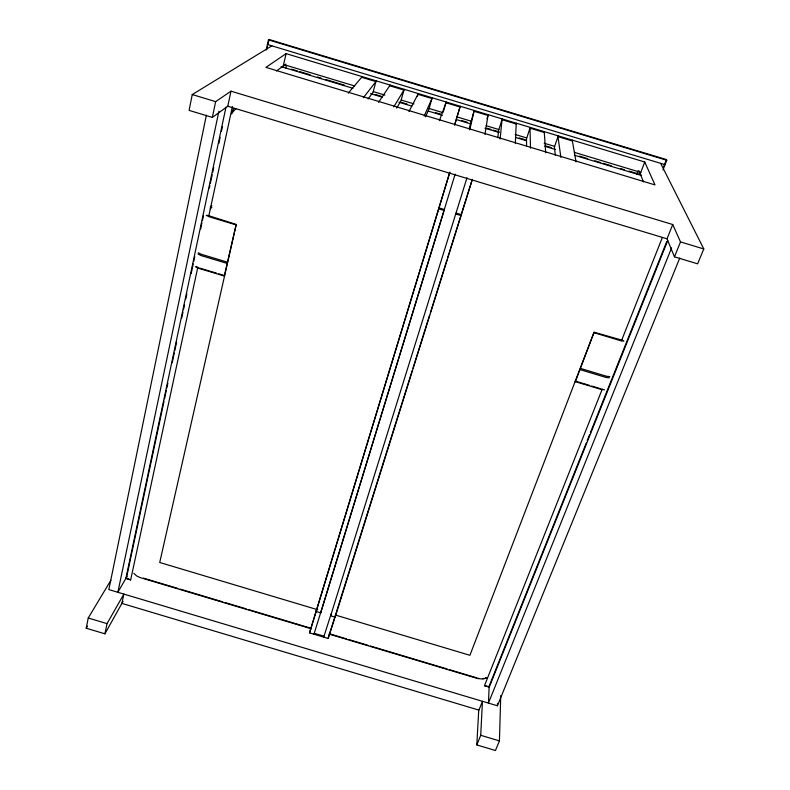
<?xml version="1.0" encoding="UTF-8"?>
<svg xmlns="http://www.w3.org/2000/svg" width="790" height="790" viewBox="0 0 790 790"><rect width="100%" height="100%" fill="white"/><g stroke="black" fill="none" stroke-linecap="round" stroke-linejoin="round"><path stroke-width="1.19" d="M478.77 709.4L476.814 744.931L495.449 750.5L499.438 740.892L500.732 695.585M206.378 115.162L108.832 589.587L497.424 705.786L497.503 703.357M515.337 143.622L516.235 123.171M489.178 686.085L488.437 703.1L671.599 247.882M667.728 240.565L489.267 687.112L484.497 685.681L488.911 686.757L586.299 442.923M476.814 744.931L480.715 735.293L482.453 701.313L478.928 710.131L121.877 603.392L123.862 594.09L107.045 623.626L104.922 633.817L86.209 628.228L88.243 618.007L110.896 580.235M500.149 139.04L501.996 119.705L515.989 123.931M497.868 137.401L498.618 130.291L502.233 118.944M484.961 134.448L487.993 115.468L473.99 111.242L469.764 129.856M323.703 637.115L331.109 613.988L330.625 615.825L335.148 617.178L472.4 179.34M271.869 45.84L192.247 94.553L189.106 110.393L212.362 117.404L227.777 106.235L230.986 91.176L672.725 224.528L680.506 241.918L674.472 256.839L697.61 263.821L703.791 248.949L660.638 163.333M212.362 117.404L215.65 101.624L230.986 91.176M218.889 111.252L117.848 592.293L126.983 576.512M225.96 107.233L125.877 578.428L130.666 579.86L126.37 578.329L164.024 401.231M164.537 398.822L166.325 390.388M166.838 387.979L167.865 383.16M172.22 362.689L174.264 353.051M174.778 350.642L176.575 342.208M181.7 318.113L182.974 312.09M183.487 309.68L184.514 304.861M185.798 298.837L186.815 294.018M191.17 273.538L193.224 263.9M193.738 261.49L194.755 256.671M200.65 228.962L201.934 222.938M202.447 220.529L203.465 215.71M209.36 188L209.873 185.591M210.387 183.181L212.174 174.748M212.688 172.339L213.715 167.519M218.84 143.425L220.114 137.401M221.398 131.377L222.425 126.558M130.666 579.86L197.648 267.958M208.767 216.174L232.408 106.502M266.181 50.076L268.452 39.865L269.094 39.5L666.414 159.58L666.77 160.252L663.008 169.988M266.971 49.029L267.494 46.64M268.027 44.26L269.094 39.5M195.308 266.645L198.181 268.166L224.301 276.026L236.22 224.439L207.513 215.305M236.22 224.439L159.718 562.48L317.758 609.771M283.235 66.044L286.099 53.631L644.739 162.009L654.989 184.909L265.914 67.377L286.099 53.631M285.753 68.019L286.276 65.738M469.151 128.721L474.217 110.481M335.148 617.178L335.622 615.341L328.126 638.438L309.532 632.879L316.672 609.673L316.148 611.49L320.671 612.843L455.149 174.136M348.291 93.161L362.215 76.63M328.126 638.438L412.222 370.579M376.109 80.837L373.038 92.351L368.091 98.948M316.148 611.49L449.757 172.506M378.568 102.315L390.132 85.073M404.154 89.309L400.965 100.784L396.689 108.062M320.671 612.843L444.405 209.528L439.052 207.908M417.327 96.518L418.177 93.546M309.532 632.879L449.856 172.092M432.189 97.782L428.881 109.218L425.573 116.782M443.378 111.578L446.202 102.009M454.576 125.264L459.987 107.005L445.975 102.779L439.378 120.682M454.783 124.385L460.215 106.245M467.009 177.72L330.625 615.825M313.956 634.202L321.184 611.025M486.966 118.757L488.23 114.708M412.963 368.229L429.582 315.309M430.323 312.959L446.943 260.048M447.683 257.688L472.065 180.081M530.238 127.407L526.505 138.714L526.584 146.071M545.692 152.796L544.231 131.634M558.234 135.87L554.383 147.138L555.39 155.521M576.048 161.96L572.227 140.097M636.858 174.086L638.093 170.808M640.236 173.899L644.739 162.009M622.925 340.421L594.08 332.225L469.912 655.305L335.454 615.064M604.577 389.786L601.378 389.49L575.357 381.659L594.08 332.225M663.778 166.394L665.98 160.716M484.497 685.681L602.336 388.917M621.444 340.796L662.336 237.543M674.472 256.839L667.027 238.807L672.725 224.528M587.217 440.632L589.498 434.905M590.416 432.624L666.77 241.444M497.424 705.786L679.775 258.044M424.181 116.091L431.962 98.543L417.959 94.306L408.983 111.499M104.922 633.817L123.072 601.279M86.209 628.228L87.473 626.115M393.776 106.907L403.937 90.08L389.924 85.843M224.301 276.026L224.646 275.591L218.791 273.834M363.361 97.713L375.912 81.607L362.018 77.41M210.18 208.985L211.908 207.227M210.189 207.187L211.848 205.519M276.46 70.962L285.911 64.109M486.68 677.919L482.986 679.035L477.792 678.58L329.025 634.084M485.346 677.998L486.601 677.494M482.937 678.58L484.171 678.353M609.347 377.808L606.137 377.482L579.988 369.611M609.821 376.603L606.611 376.277L580.452 368.397M623.952 341.112L620.713 340.737L594.159 332.738M477.792 678.146L479.115 678.462M88.243 618.007L107.045 623.626M480.715 735.293L499.438 740.892M143.543 578.152L177.79 588.402M180.15 589.103L222.671 601.832M225.031 602.533L246.292 608.893M248.662 609.604L311.26 628.327M330.151 633.975L346.692 638.922M349.052 639.633L367.952 645.282M370.312 645.993L447.081 668.952M449.451 669.663L476.617 677.79M311.309 628.781L140.116 577.569L136.532 575.87L133.806 573.283M314.44 633.343L323.722 636.118M268.452 39.865L666.77 160.252M267.425 44.497L665.062 164.666M543.984 132.394L529.991 128.168L530.515 148.204M571.96 140.847L557.977 136.621L560.88 157.378M283.59 64.504L354.74 86.001M373.245 91.591L384.888 95.106M401.172 100.024L413.97 103.895M429.098 108.457L443.052 112.674M457.005 116.89L470.959 121.107M486.077 125.679L498.865 129.54M515.129 134.458L526.752 137.964M544.182 143.227L554.639 146.387M574.399 152.361L640.789 172.417M291.461 69.135L297.356 70.912M299.716 71.623L310.342 74.833M317.422 76.976L320.967 78.042M325.687 79.474L344.568 85.182M375.25 94.445L381.155 96.232M401.221 102.295L407.117 104.073M435.448 112.634L441.343 114.412M461.409 120.475L467.315 122.262M487.381 128.326L490.916 129.392M493.276 130.103L499.181 131.891M519.247 137.944L525.143 139.731M545.209 145.794L551.114 147.572M579.435 156.134L587.701 158.632M594.781 160.765L600.686 162.552M603.046 163.263L611.302 165.762M620.743 168.616L624.288 169.682M629.008 171.104L640.808 174.679M281.102 66.617L352.913 88.312M370.579 93.645L382.36 97.21M398.861 102.187L411.817 106.107M428.308 111.084L442.449 115.36M456.59 119.636L470.731 123.902M484.863 128.178L499.004 132.444M515.495 137.43L526.101 140.63M544.952 146.328L555.558 149.527M574.409 155.225L641.48 175.489M192.247 94.553L215.65 101.624M680.506 241.918L703.791 248.949M227.777 106.235L667.027 238.807M461.538 214.692L456.185 213.083L455.978 214.041L461.35 215.66M438.796 208.856L444.168 210.486M235.884 224.824L209.222 216.796L206.279 215.315M227.441 262.162L201.174 254.252L198.28 252.741M227.155 263.425L200.897 255.525L198.014 254.005M200.038 268.185L216.44 273.123M589.301 385.313L575.298 381.096L575.357 381.659M591.631 386.014L600.963 388.828M196.522 266.595L198.873 267.84M638.932 170.758L643.504 181.828M233.751 108.773A14.822 13.736 56.7 0 0 231.5 113.849A24.757 22.999 55.4 0 1 236.042 108.763"/></g></svg>
